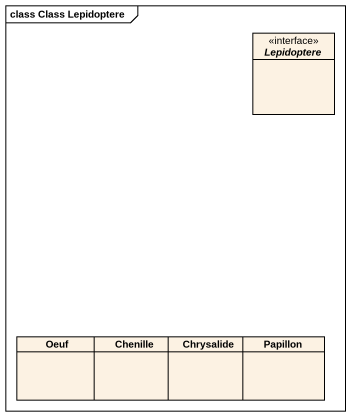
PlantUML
@startuml
mainframe class Class Lepidoptere
hide circle
hide empty members
interface Lepidoptere <<interface>>
class Oeuf
class Chenille
class Chrysalide
class Papillon
@enduml
